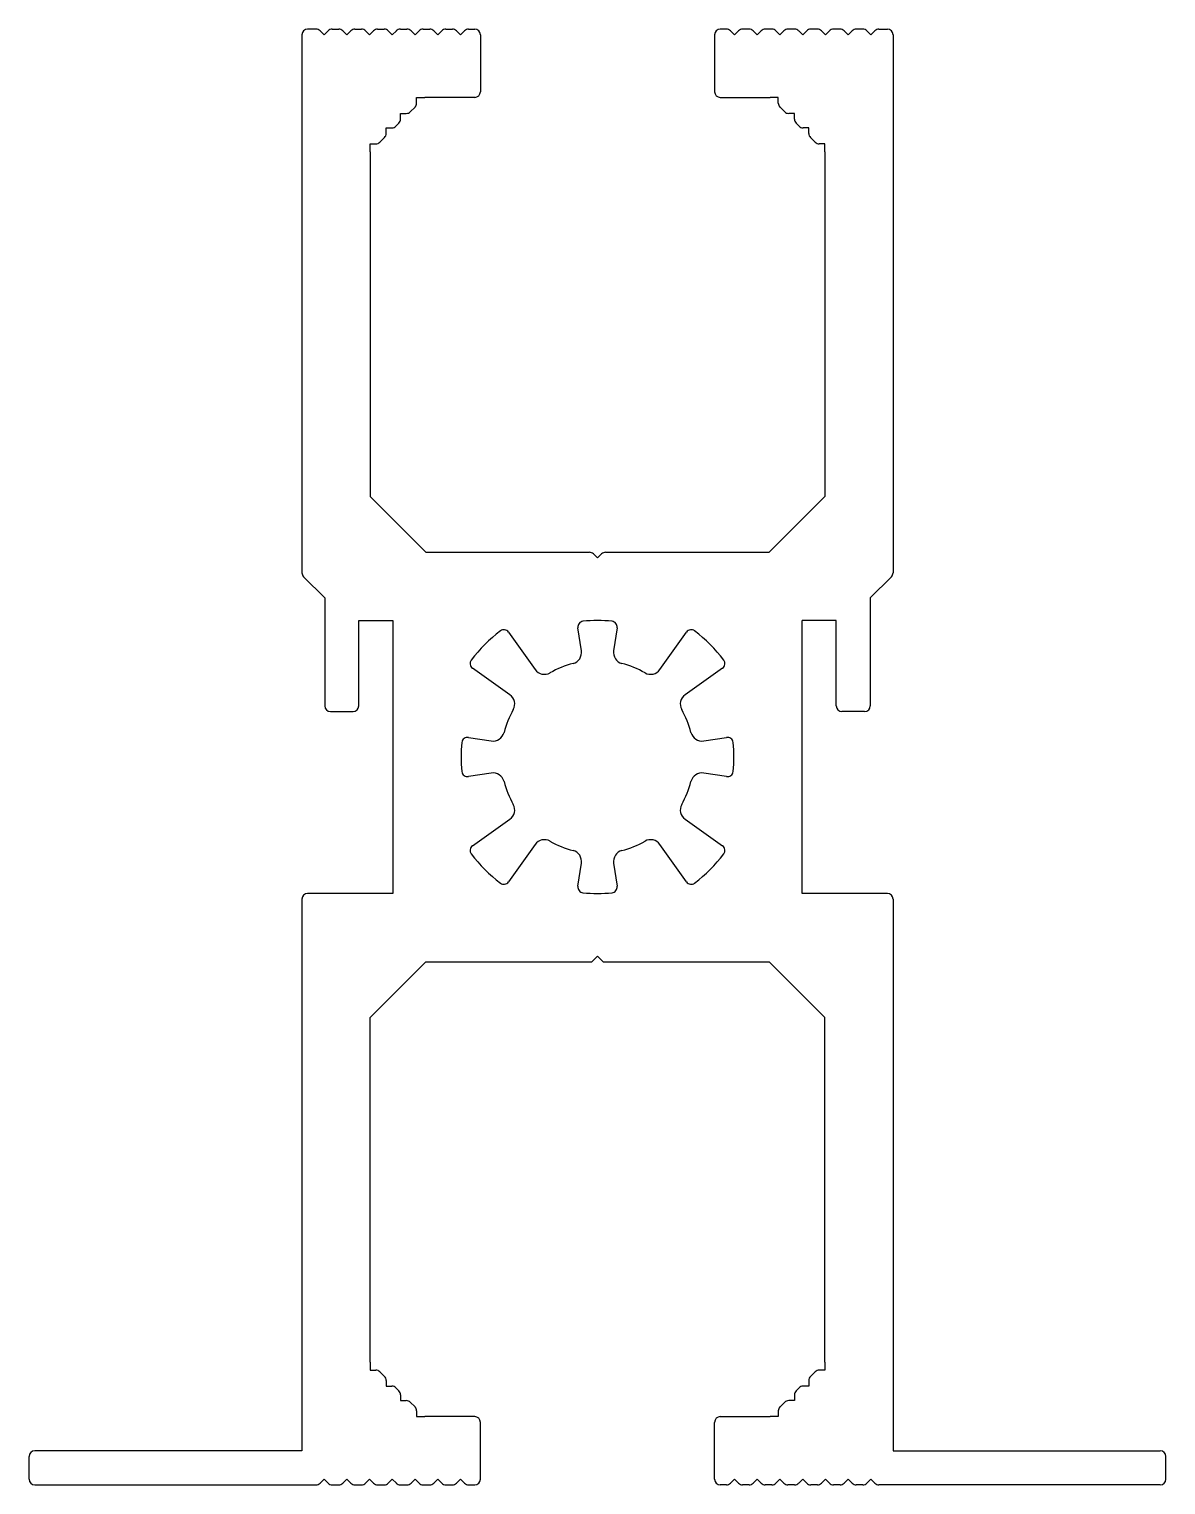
# Model space of a CAD drawing. Extents: x 4865.1 to 4915.1, y 1372 to 1436.
import ezdxf

# ---------------------------------------------------------------- set-up
doc = ezdxf.new("R2010")
doc.units = 0
doc.layers.get('0').update_dxf_attribs({"linetype": 'CONTINUOUS'})

msp = doc.modelspace()

# ---------------------------------------------------------------- linework, layer by layer
for p, q in [((4877.081, 1435.749), (4877.081, 1412.103)), ((4877.702, 1435.999), (4877.331, 1435.999)), ((4877.879, 1435.926), (4878.056, 1435.749)), ((4878.056, 1435.749), (4878.233, 1435.926)), ((4878.409, 1435.999), (4878.702, 1435.999)), ((4878.879, 1435.926), (4879.056, 1435.749)), ((4879.056, 1435.749), (4879.233, 1435.926)), ((4879.409, 1435.999), (4879.702, 1435.999)), ((4879.879, 1435.926), (4880.056, 1435.749)), ((4880.056, 1435.749), (4880.233, 1435.926)), ((4880.409, 1435.999), (4880.702, 1435.999)), ((4880.879, 1435.926), (4881.056, 1435.749)), ((4881.056, 1435.749), (4881.233, 1435.926)), ((4881.409, 1435.999), (4881.702, 1435.999)), ((4881.879, 1435.926), (4882.056, 1435.749)), ((4882.056, 1435.749), (4882.233, 1435.926)), ((4882.409, 1435.999), (4882.702, 1435.999)), ((4882.879, 1435.926), (4883.056, 1435.749)), ((4883.056, 1435.749), (4883.233, 1435.926)), ((4883.409, 1435.999), (4883.702, 1435.999)), ((4883.879, 1435.926), (4884.056, 1435.749)), ((4884.056, 1435.749), (4884.233, 1435.926)), ((4884.409, 1435.999), (4884.681, 1435.999)), ((4884.931, 1435.749), (4884.931, 1433.249)), ((4895.231, 1435.749), (4895.231, 1433.249)), ((4895.752, 1435.999), (4895.481, 1435.999)), ((4896.106, 1435.749), (4895.929, 1435.926)), ((4896.283, 1435.926), (4896.106, 1435.749)), ((4896.752, 1435.999), (4896.459, 1435.999)), ((4897.106, 1435.749), (4896.929, 1435.926)), ((4897.283, 1435.926), (4897.106, 1435.749)), ((4897.752, 1435.999), (4897.459, 1435.999)), ((4898.106, 1435.749), (4897.929, 1435.926)), ((4898.283, 1435.926), (4898.106, 1435.749)), ((4898.752, 1435.999), (4898.459, 1435.999)), ((4899.106, 1435.749), (4898.929, 1435.926)), ((4899.283, 1435.926), (4899.106, 1435.749)), ((4899.752, 1435.999), (4899.459, 1435.999)), ((4900.106, 1435.749), (4899.929, 1435.926)), ((4900.283, 1435.926), (4900.106, 1435.749)), ((4900.752, 1435.999), (4900.459, 1435.999)), ((4901.106, 1435.749), (4900.929, 1435.926)), ((4901.283, 1435.926), (4901.106, 1435.749)), ((4901.752, 1435.999), (4901.459, 1435.999)), ((4902.106, 1435.749), (4901.929, 1435.926)), ((4902.283, 1435.926), (4902.106, 1435.749)), ((4902.459, 1435.999), (4902.831, 1435.999)), ((4903.081, 1435.749), (4903.081, 1412.103)), ((4882.127, 1432.749), (4882.127, 1432.999)), ((4882.127, 1432.999), (4882.481, 1432.999)), ((4884.681, 1432.999), (4882.481, 1432.999)), ((4895.481, 1432.999), (4897.681, 1432.999)), ((4898.034, 1432.999), (4897.681, 1432.999)), ((4898.034, 1432.749), (4898.034, 1432.999)), ((4881.847, 1432.365), (4882.054, 1432.572)), ((4898.315, 1432.365), (4898.108, 1432.572)), ((4881.215, 1431.733), (4881.347, 1431.865)), ((4881.42, 1432.042), (4881.42, 1432.292)), ((4881.42, 1432.292), (4881.67, 1432.292)), ((4898.742, 1432.292), (4898.492, 1432.292)), ((4898.742, 1432.042), (4898.742, 1432.292)), ((4898.947, 1431.733), (4898.815, 1431.865)), ((4880.508, 1431.026), (4880.715, 1431.233)), ((4880.788, 1431.41), (4880.788, 1431.66)), ((4880.788, 1431.66), (4881.038, 1431.66)), ((4899.374, 1431.66), (4899.124, 1431.66)), ((4899.374, 1431.41), (4899.374, 1431.66)), ((4899.654, 1431.026), (4899.447, 1431.233)), ((4880.081, 1430.599), (4880.081, 1430.953)), ((4880.081, 1430.953), (4880.331, 1430.953)), ((4880.081, 1430.599), (4880.081, 1415.449)), ((4900.081, 1430.953), (4899.831, 1430.953)), ((4900.081, 1430.599), (4900.081, 1430.953)), ((4900.081, 1430.599), (4900.081, 1415.449)), ((4880.081, 1415.449), (4882.531, 1412.999)), ((4897.631, 1412.999), (4900.081, 1415.449)), ((4882.531, 1412.999), (4889.727, 1412.999)), ((4889.904, 1412.926), (4890.081, 1412.749)), ((4890.081, 1412.749), (4890.258, 1412.926)), ((4890.434, 1412.999), (4897.631, 1412.999)), ((4877.154, 1411.926), (4878.081, 1410.999)), ((4902.081, 1410.999), (4903.008, 1411.926)), ((4878.081, 1410.999), (4878.081, 1406.249)), ((4902.081, 1410.999), (4902.081, 1406.249)), ((4879.581, 1406.249), (4879.581, 1409.999)), ((4879.581, 1409.999), (4881.081, 1409.999)), ((4881.081, 1409.999), (4881.081, 1397.999)), ((4899.081, 1397.999), (4899.081, 1409.999)), ((4900.581, 1409.999), (4899.081, 1409.999)), ((4900.581, 1406.249), (4900.581, 1409.999)), ((4886.165, 1409.491), (4887.338, 1407.845)), ((4889.373, 1408.669), (4889.22, 1409.679)), ((4890.942, 1409.679), (4890.789, 1408.669)), ((4892.823, 1407.845), (4893.997, 1409.491)), ((4886.231, 1406.736), (4884.583, 1407.907)), ((4895.579, 1407.907), (4893.931, 1406.736)), ((4878.331, 1405.999), (4879.331, 1405.999)), ((4901.831, 1405.999), (4900.831, 1405.999)), ((4884.401, 1404.86), (4885.411, 1404.707)), ((4894.751, 1404.707), (4895.761, 1404.86)), ((4885.411, 1403.291), (4884.401, 1403.138)), ((4895.761, 1403.138), (4894.751, 1403.291)), ((4884.583, 1400.092), (4886.231, 1401.263)), ((4893.931, 1401.263), (4895.579, 1400.092)), ((4887.338, 1400.153), (4886.165, 1398.507)), ((4893.997, 1398.507), (4892.823, 1400.153)), ((4889.22, 1398.32), (4889.373, 1399.329)), ((4890.789, 1399.329), (4890.942, 1398.32)), ((4881.081, 1397.999), (4877.331, 1397.999)), ((4902.831, 1397.999), (4899.081, 1397.999)), ((4877.081, 1397.749), (4877.081, 1373.499)), ((4903.081, 1397.749), (4903.081, 1373.499)), ((4889.831, 1394.999), (4890.081, 1395.249)), ((4890.081, 1395.249), (4890.331, 1394.999)), ((4880.081, 1392.549), (4882.531, 1394.999)), ((4882.531, 1394.999), (4889.831, 1394.999)), ((4890.331, 1394.999), (4897.631, 1394.999)), ((4897.631, 1394.999), (4900.081, 1392.549)), ((4880.081, 1377.399), (4880.081, 1392.549)), ((4900.081, 1377.399), (4900.081, 1392.549)), ((4880.081, 1377.399), (4880.081, 1377.046)), ((4900.081, 1377.399), (4900.081, 1377.046)), ((4880.081, 1377.046), (4880.331, 1377.046)), ((4880.508, 1376.972), (4880.715, 1376.765)), ((4899.654, 1376.972), (4899.447, 1376.765)), ((4900.081, 1377.046), (4899.831, 1377.046)), ((4880.788, 1376.589), (4880.788, 1376.339)), ((4880.788, 1376.339), (4881.038, 1376.339)), ((4881.215, 1376.265), (4881.347, 1376.133)), ((4898.947, 1376.265), (4898.815, 1376.133)), ((4899.374, 1376.339), (4899.124, 1376.339)), ((4899.374, 1376.589), (4899.374, 1376.339)), ((4881.42, 1375.956), (4881.42, 1375.706)), ((4881.42, 1375.706), (4881.67, 1375.706)), ((4881.847, 1375.633), (4882.054, 1375.426)), ((4898.315, 1375.633), (4898.108, 1375.426)), ((4898.742, 1375.706), (4898.492, 1375.706)), ((4898.742, 1375.956), (4898.742, 1375.706)), ((4882.127, 1375.249), (4882.127, 1374.999)), ((4882.127, 1374.999), (4882.481, 1374.999)), ((4884.681, 1374.999), (4882.481, 1374.999)), ((4884.931, 1372.249), (4884.931, 1374.749)), ((4895.231, 1372.249), (4895.231, 1374.749)), ((4895.481, 1374.999), (4897.681, 1374.999)), ((4898.034, 1374.999), (4897.681, 1374.999)), ((4898.034, 1375.249), (4898.034, 1374.999)), ((4877.081, 1373.499), (4865.331, 1373.499)), ((4903.081, 1373.499), (4914.831, 1373.499)), ((4865.081, 1372.249), (4865.081, 1373.249)), ((4915.081, 1372.249), (4915.081, 1373.249)), ((4877.879, 1372.072), (4878.056, 1372.249)), ((4878.056, 1372.249), (4878.233, 1372.072)), ((4878.879, 1372.072), (4879.056, 1372.249)), ((4879.056, 1372.249), (4879.233, 1372.072)), ((4879.879, 1372.072), (4880.056, 1372.249)), ((4880.056, 1372.249), (4880.233, 1372.072)), ((4880.879, 1372.072), (4881.056, 1372.249)), ((4881.056, 1372.249), (4881.233, 1372.072)), ((4881.879, 1372.072), (4882.056, 1372.249)), ((4882.056, 1372.249), (4882.233, 1372.072)), ((4882.879, 1372.072), (4883.056, 1372.249)), ((4883.056, 1372.249), (4883.233, 1372.072)), ((4883.879, 1372.072), (4884.056, 1372.249)), ((4884.056, 1372.249), (4884.233, 1372.072)), ((4896.106, 1372.249), (4895.929, 1372.072)), ((4896.283, 1372.072), (4896.106, 1372.249)), ((4897.106, 1372.249), (4896.929, 1372.072)), ((4897.283, 1372.072), (4897.106, 1372.249)), ((4898.106, 1372.249), (4897.929, 1372.072)), ((4898.283, 1372.072), (4898.106, 1372.249)), ((4899.106, 1372.249), (4898.929, 1372.072)), ((4899.283, 1372.072), (4899.106, 1372.249)), ((4900.106, 1372.249), (4899.929, 1372.072)), ((4900.283, 1372.072), (4900.106, 1372.249)), ((4901.106, 1372.249), (4900.929, 1372.072)), ((4901.283, 1372.072), (4901.106, 1372.249)), ((4902.106, 1372.249), (4901.929, 1372.072)), ((4902.283, 1372.072), (4902.106, 1372.249)), ((4865.331, 1371.999), (4877.702, 1371.999)), ((4878.409, 1371.999), (4878.702, 1371.999)), ((4879.409, 1371.999), (4879.702, 1371.999)), ((4880.409, 1371.999), (4880.702, 1371.999)), ((4881.409, 1371.999), (4881.702, 1371.999)), ((4882.409, 1371.999), (4882.702, 1371.999)), ((4883.409, 1371.999), (4883.702, 1371.999)), ((4884.409, 1371.999), (4884.681, 1371.999)), ((4895.752, 1371.999), (4895.481, 1371.999)), ((4896.752, 1371.999), (4896.459, 1371.999)), ((4897.752, 1371.999), (4897.459, 1371.999)), ((4898.752, 1371.999), (4898.459, 1371.999)), ((4899.752, 1371.999), (4899.459, 1371.999)), ((4900.752, 1371.999), (4900.459, 1371.999)), ((4901.752, 1371.999), (4901.459, 1371.999)), ((4914.831, 1371.999), (4902.459, 1371.999))]:
    msp.add_line(p, q)
for centre, radius, start, end in [((4877.331, 1435.749), 0.25, 90, 180), ((4877.702, 1435.749), 0.25, 45, 90), ((4878.409, 1435.749), 0.25, 90, 135), ((4878.702, 1435.749), 0.25, 45, 90), ((4879.409, 1435.749), 0.25, 90, 135), ((4879.702, 1435.749), 0.25, 45, 90), ((4880.409, 1435.749), 0.25, 90, 135), ((4880.702, 1435.749), 0.25, 45, 90), ((4881.409, 1435.749), 0.25, 90, 135), ((4881.702, 1435.749), 0.25, 45, 90), ((4882.409, 1435.749), 0.25, 90, 135), ((4882.702, 1435.749), 0.25, 45, 90), ((4883.409, 1435.749), 0.25, 90, 135), ((4883.702, 1435.749), 0.25, 45, 90), ((4884.409, 1435.749), 0.25, 90, 135), ((4884.681, 1435.749), 0.25, 0, 90), ((4895.481, 1435.749), 0.25, 90, 180), ((4895.752, 1435.749), 0.25, 45, 90), ((4896.459, 1435.749), 0.25, 90, 135), ((4896.752, 1435.749), 0.25, 45, 90), ((4897.459, 1435.749), 0.25, 90, 135), ((4897.752, 1435.749), 0.25, 45, 90), ((4898.459, 1435.749), 0.25, 90, 135), ((4898.752, 1435.749), 0.25, 45, 90), ((4899.459, 1435.749), 0.25, 90, 135), ((4899.752, 1435.749), 0.25, 45, 90), ((4900.459, 1435.749), 0.25, 90, 135), ((4900.752, 1435.749), 0.25, 45, 90), ((4901.459, 1435.749), 0.25, 90, 135), ((4901.752, 1435.749), 0.25, 45, 90), ((4902.459, 1435.749), 0.25, 90, 135), ((4902.831, 1435.749), 0.25, 0, 90), ((4884.681, 1433.249), 0.25, 270, 0), ((4895.481, 1433.249), 0.25, 180, 270), ((4881.67, 1432.542), 0.25, 270, 315), ((4881.877, 1432.749), 0.25, 315, 0), ((4898.284, 1432.749), 0.25, 180, 225), ((4898.492, 1432.542), 0.25, 225, 270), ((4881.038, 1431.91), 0.25, 270, 315), ((4881.17, 1432.042), 0.25, 315, 0), ((4898.992, 1432.042), 0.25, 180, 225), ((4899.124, 1431.91), 0.25, 225, 270), ((4880.538, 1431.41), 0.25, 315, 0), ((4899.624, 1431.41), 0.25, 180, 225), ((4880.331, 1431.203), 0.25, 270, 315), ((4899.831, 1431.203), 0.25, 225, 270), ((4889.727, 1412.749), 0.25, 45, 90), ((4890.434, 1412.749), 0.25, 90, 135), ((4877.331, 1412.103), 0.25, 180, 225), ((4902.831, 1412.103), 0.25, 315, 0), ((4889.467, 1409.716), 0.25, 96.12809, 188.62), ((4890.081, 1403.999), 6, 83.87191, 96.12809), ((4890.695, 1409.716), 0.25, 351.38, 83.87191), ((4890.081, 1403.999), 7, 127.61463, 142.47484), ((4885.961, 1409.346), 0.25, 35.49208, 127.61463), ((4894.201, 1409.346), 0.25, 52.38537, 144.50792), ((4890.081, 1403.999), 7, 37.52516, 52.38537), ((4888.879, 1408.595), 0.5, 284.66233, 8.62), ((4891.283, 1408.595), 0.5, 171.38, 255.33767), ((4884.728, 1408.111), 0.25, 142.47484, 234.59739), ((4890.081, 1403.999), 4.25, 104.66233, 119.44975), ((4890.081, 1403.999), 4.25, 60.55025, 75.33767), ((4895.434, 1408.111), 0.25, 305.40261, 37.52516), ((4887.746, 1408.135), 0.5, 215.49208, 299.44975), ((4892.416, 1408.135), 0.5, 240.55025, 324.50792), ((4885.941, 1406.328), 0.5, 330.63972, 54.59739), ((4894.221, 1406.328), 0.5, 125.40261, 209.36028), ((4878.331, 1406.249), 0.25, 180, 270), ((4879.331, 1406.249), 0.25, 270, 0), ((4890.081, 1403.999), 4.25, 150.63972, 165.33767), ((4890.081, 1403.999), 4.25, 14.66233, 29.36028), ((4900.831, 1406.249), 0.25, 180, 270), ((4901.831, 1406.249), 0.25, 270, 0), ((4884.364, 1404.613), 0.25, 81.38, 173.87191), ((4885.486, 1405.202), 0.5, 261.38, 345.33767), ((4894.676, 1405.202), 0.5, 194.66233, 278.62), ((4895.798, 1404.613), 0.25, 6.12809, 98.62), ((4890.081, 1403.999), 6, 173.87191, 186.12809), ((4890.081, 1403.999), 6, 353.87191, 6.12809), ((4884.364, 1403.385), 0.25, 186.12809, 278.62), ((4885.486, 1402.797), 0.5, 14.66233, 98.62), ((4890.081, 1403.999), 4.25, 194.66233, 209.36028), ((4890.081, 1403.999), 4.25, 330.63972, 345.33767), ((4894.676, 1402.797), 0.5, 81.38, 165.33767), ((4895.798, 1403.385), 0.25, 261.38, 353.87191), ((4885.941, 1401.67), 0.5, 305.40261, 29.36028), ((4894.221, 1401.67), 0.5, 150.63972, 234.59739), ((4887.746, 1399.863), 0.5, 60.55025, 144.50792), ((4892.416, 1399.863), 0.5, 35.49208, 119.44975), ((4884.728, 1399.888), 0.25, 125.40261, 217.52516), ((4890.081, 1403.999), 7, 217.52516, 232.38537), ((4890.081, 1403.999), 4.25, 240.55025, 255.33767), ((4888.879, 1399.404), 0.5, 351.38, 75.33767), ((4891.283, 1399.404), 0.5, 104.66233, 188.62), ((4890.081, 1403.999), 4.25, 284.66233, 299.44975), ((4890.081, 1403.999), 7, 307.61463, 322.47484), ((4895.434, 1399.888), 0.25, 322.47484, 54.59739), ((4885.961, 1398.652), 0.25, 232.38537, 324.50792), ((4894.201, 1398.652), 0.25, 215.49208, 307.61463), ((4877.331, 1397.749), 0.25, 90, 180), ((4889.467, 1398.282), 0.25, 171.38, 263.87191), ((4890.081, 1403.999), 6, 263.87191, 276.12809), ((4890.695, 1398.282), 0.25, 276.12809, 8.62), ((4902.831, 1397.749), 0.25, 0, 90), ((4880.331, 1376.796), 0.25, 45, 90), ((4880.538, 1376.589), 0.25, 0, 45), ((4899.624, 1376.589), 0.25, 135, 180), ((4899.831, 1376.796), 0.25, 90, 135), ((4881.038, 1376.089), 0.25, 45, 90), ((4881.17, 1375.956), 0.25, 0, 45), ((4898.992, 1375.956), 0.25, 135, 180), ((4899.124, 1376.089), 0.25, 90, 135), ((4881.67, 1375.456), 0.25, 45, 90), ((4881.877, 1375.249), 0.25, 0, 45), ((4898.284, 1375.249), 0.25, 135, 180), ((4898.492, 1375.456), 0.25, 90, 135), ((4884.681, 1374.749), 0.25, 0, 90), ((4895.481, 1374.749), 0.25, 90, 180), ((4865.331, 1373.249), 0.25, 90, 180), ((4914.831, 1373.249), 0.25, 0, 90), ((4865.331, 1372.249), 0.25, 180, 270), ((4884.681, 1372.249), 0.25, 270, 0), ((4895.481, 1372.249), 0.25, 180, 270), ((4914.831, 1372.249), 0.25, 270, 360), ((4877.702, 1372.249), 0.25, 270, 315), ((4878.409, 1372.249), 0.25, 225, 270), ((4878.702, 1372.249), 0.25, 270, 315), ((4879.409, 1372.249), 0.25, 225, 270), ((4879.702, 1372.249), 0.25, 270, 315), ((4880.409, 1372.249), 0.25, 225, 270), ((4880.702, 1372.249), 0.25, 270, 315), ((4881.409, 1372.249), 0.25, 225, 270), ((4881.702, 1372.249), 0.25, 270, 315), ((4882.409, 1372.249), 0.25, 225, 270), ((4882.702, 1372.249), 0.25, 270, 315), ((4883.409, 1372.249), 0.25, 225, 270), ((4883.702, 1372.249), 0.25, 270, 315), ((4884.409, 1372.249), 0.25, 225, 270), ((4895.752, 1372.249), 0.25, 270, 315), ((4896.459, 1372.249), 0.25, 225, 270), ((4896.752, 1372.249), 0.25, 270, 315), ((4897.459, 1372.249), 0.25, 225, 270), ((4897.752, 1372.249), 0.25, 270, 315), ((4898.459, 1372.249), 0.25, 225, 270), ((4898.752, 1372.249), 0.25, 270, 315), ((4899.459, 1372.249), 0.25, 225, 270), ((4899.752, 1372.249), 0.25, 270, 315), ((4900.459, 1372.249), 0.25, 225, 270), ((4900.752, 1372.249), 0.25, 270, 315), ((4901.459, 1372.249), 0.25, 225, 270), ((4901.752, 1372.249), 0.25, 270, 315), ((4902.459, 1372.249), 0.25, 225, 270)]:
    msp.add_arc(centre, radius, start, end)

doc.saveas('drawing.dxf')
